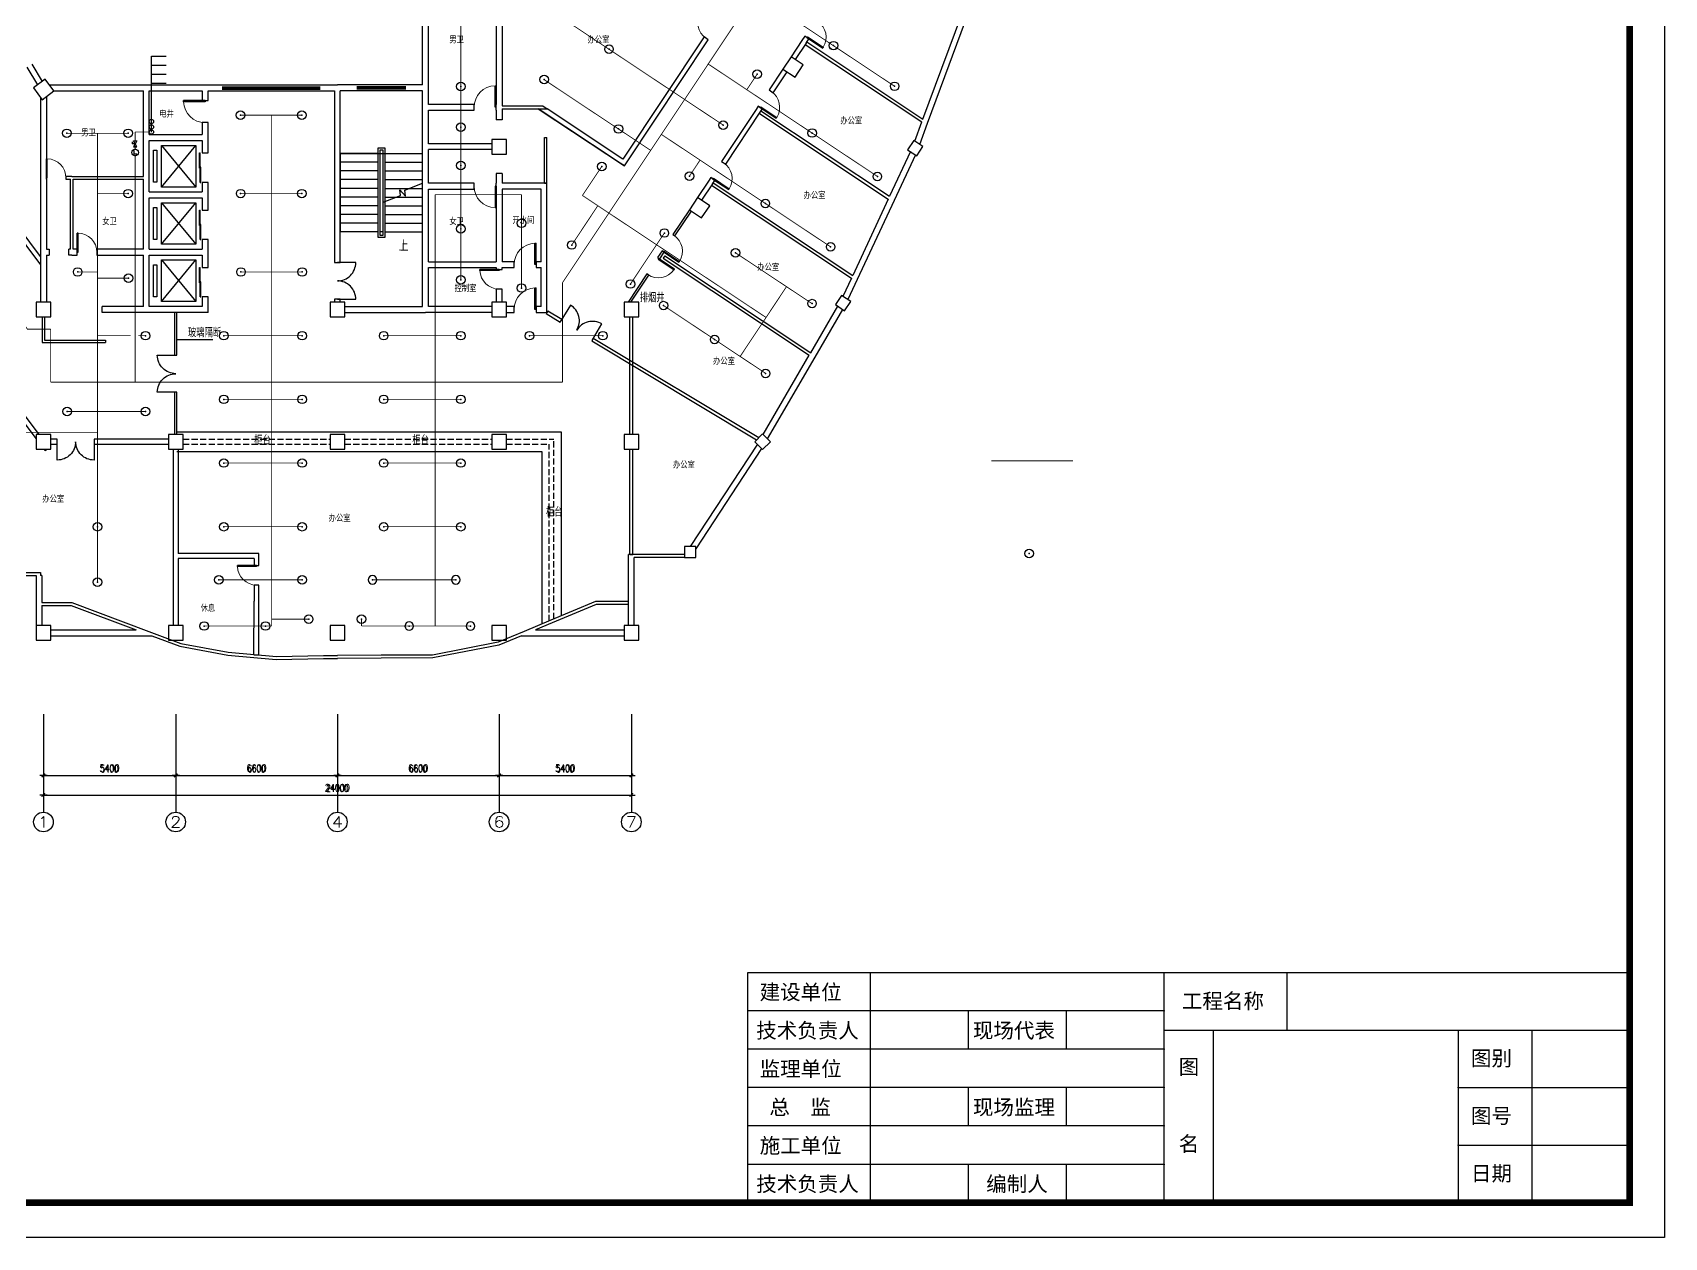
# Model space of a CAD drawing. Extents: x -149393 to 1177518, y -366685 to 296590.
# Drawn here: x 659243 to 725849, y -96685 to -47495 of the extents above; entities that cross this region are included whole.
import ezdxf
from ezdxf.enums import TextEntityAlignment as Align

# ---------------------------------------------------------------- set-up
doc = ezdxf.new("R2010")
doc.units = 0
doc.header["$LTSCALE"] = 1000
doc.header["$MEASUREMENT"] = 0
doc.linetypes.add('DASH', pattern=[0.35, 0.25, -0.1])
doc.linetypes.add('常规', pattern=[20, 10, 0, 10])
doc.layers.get('0').update_dxf_attribs({"linetype": 'CONTINUOUS'})
doc.layers.get('Defpoints').update_dxf_attribs({"linetype": 'CONTINUOUS'})
for name, color, linetype in [('AXIS', 3, 'CONTINUOUS'), ('COLUMN', 9, 'CONTINUOUS'), ('EQUIP-消防', 3, 'CONTINUOUS'), ('PUB_TITLE', 253, 'CONTINUOUS'), ('STAIR', 2, 'CONTINUOUS'), ('TEL_SYMB', 3, 'CONTINUOUS'), ('TEL_TEXT', 7, 'CONTINUOUS'), ('TH_TEXT', 7, 'CONTINUOUS'), ('WALL', 9, 'CONTINUOUS'), ('WALL-MOVE', 6, 'CONTINUOUS'), ('WINDOW', 4, 'CONTINUOUS'), ('WIRE-消防', 3, '常规')]:
    doc.layers.add(name, color=color, linetype=linetype)
doc.styles.add('_TCH_AXIS', font='COMPLEX', dxfattribs={"bigfont": 'GBCBIG'})
doc.styles.add('_TCH_DIM', font='SIMPLEX', dxfattribs={"bigfont": 'GBCBIG'})
doc.styles.add('_TCH_DIM_T3', font='SIMPLEX', dxfattribs={"width": 0.705882, "bigfont": 'GBCBIG'})
doc.styles.add('_TEL_DIM', font='', dxfattribs={"width": 0.8, "height": 3.5})
doc.styles.add('DIM_FONT', font='SIMPLEX.shx', dxfattribs={"width": 0.8})
doc.styles.get("Standard").update_dxf_attribs({"font": 'gbenor.shx', "bigfont": 'gbcbig.shx'})
doc.styles.add('宋体', font='')
doc.styles.get('_TEL_DIM').set_extended_font_data('SimSun')
doc.styles.get('宋体').set_extended_font_data('SimSun')
doc.dimstyles.new('_TCH_ARCH&&100', dxfattribs={"dimtxt": 297.5, "dimasz": 100, "dimexe": 250, "dimexo": 300, "dimgap": 126.25, "dimtad": 1, "dimdec": 0, "dimzin": 0, "dimdsep": 46, "dimtxsty": '_TCH_DIM_T3', "dimblk": 'ARCHTICK', "dimcen": 0.09, "dimclrt": 7, "dimazin": 2, "dimtfac": 1, "dimtdec": 0, "dimtix": 1, "dimtmove": 2, "dimatfit": 3, "dimfxl": 1, "dimtolj": 1, "dimtzin": 0, "dimarcsym": 0})
doc.dimstyles.new('DIMN', dxfattribs={"dimtxt": 300, "dimasz": 1, "dimexe": 250, "dimexo": 300, "dimgap": 150, "dimtad": 1, "dimdec": 0, "dimdsep": 46, "dimtxsty": 'DIM_FONT', "dimblk": '_DIMX', "dimcen": 2.5, "dimclrt": 7, "dimadec": 0, "dimazin": 0, "dimtfac": 1, "dimtdec": 0, "dimtix": 1, "dimtmove": 2, "dimatfit": 3, "dimldrblk": '_DIMX', "dimfxl": 1, "dimtolj": 1, "dimarcsym": 0})

# ---------------------------------------------------------------- blocks, each defined once
blk = doc.blocks.new('$equip_U$00000299(cyc-PC)')
for p in [(0.51, 0.3), (0.3, 0)]:
    blk.add_line(p, (0.3, 0.3))
blk.add_lwpolyline([(0, -0.17), (0.6, 0.17), (0.6, -0.17), (0, 0.17)], close=True)
for p in [(0, 0), (0.6, 0)]:
    blk.add_point(p)
at = {"color": 7, "style": '_TEL_DIM', "flags": 1}
blk.add_attdef('A', text='', height=0.00002, dxfattribs=at).set_placement((0, 0), align=Align.MIDDLE_CENTER)
blk = doc.blocks.new('$equip$00001147')
blk.add_circle((0, 0), 0.5)
at = {"flags": 9}
blk.add_attdef('A', (0, 0), '', height=0.00002, dxfattribs=at)
blk = doc.blocks.new('$equip_U$00000304(cyc-PC)')
blk.add_point((0, 0))
blk.add_blockref('$equip$00001147', (0, 0))
at = {"color": 7, "style": '_TEL_DIM', "flags": 1}
blk.add_attdef('A', text='', height=0.00002, dxfattribs=at).set_placement((0, 0), align=Align.MIDDLE_CENTER)
blk = doc.blocks.new('fdhfhfh')
at = {"layer": 'WIRE-消防', "linetype": '常规', "const_width": 35}
blk.add_lwpolyline([(327663, -63863), (313946, -84452)], dxfattribs=at)
blk = doc.blocks.new('$equip_U$00000300(cyc-PC)')
for p, q in [((0.46, -0.11), (0.46, 0.16)), ((0.12, -0.11), (0.46, -0.11))]:
    blk.add_line(p, q)
blk.add_circle((0.32, 0), 0.324)
for p in [(0, 0), (0.65, 0)]:
    blk.add_point(p)
at = {"color": 7, "style": '_TEL_DIM', "flags": 1}
blk.add_attdef('A', text='', height=0.00002, dxfattribs=at).set_placement((0, 0), align=Align.MIDDLE_CENTER)
blk = doc.blocks.new('_DIMX')
blk.add_line((-150, 0), (150, 0))
at = {"const_width": 50}
blk.add_lwpolyline([(-70, -70), (70, 70)], dxfattribs=at)
blk = doc.blocks.new('_ArchTick')
at = {"color": 0, "linetype": 'ByBlock', "const_width": 0.4}
blk.add_lwpolyline([(-0.5, -0.5), (0.5, 0.5)], dxfattribs=at)
blk = doc.blocks.new('*D1015')
at = {"layer": 'AXIS', "color": 0, "lineweight": -2, "transparency": 16777216}
for p, q in [((671683, -75624), (671683, -78074)), ((678283, -75624), (678283, -78074)), ((671683, -77824), (678283, -77824))]:
    blk.add_line(p, q, dxfattribs=at)
at = {"layer": 'Defpoints', "color": 0, "transparency": 16777216}
for p in [(671683, -75324), (678283, -75324), (678283, -77824)]:
    blk.add_point(p, dxfattribs=at)
at = {"layer": 'AXIS', "color": 0, "lineweight": -2, "transparency": 16777216, "xscale": 100, "yscale": 100, "zscale": 100, "rotation": 180}
blk.add_blockref('_ArchTick', (671683, -77824), dxfattribs=at)
at = {"layer": 'AXIS', "color": 0, "lineweight": -2, "transparency": 16777216, "xscale": 100, "yscale": 100, "zscale": 100}
blk.add_blockref('_ArchTick', (678283, -77824), dxfattribs=at)
at = {"layer": 'AXIS', "color": 7, "transparency": 16777216, "insert": (674983, -77549), "char_height": 297.5, "attachment_point": 5, "style": '_TCH_DIM_T3'}
blk.add_mtext('\\A1;6600', dxfattribs=at)
blk = doc.blocks.new('*D1016')
at = {"layer": 'AXIS', "color": 0, "lineweight": -2, "transparency": 16777216}
for p, q in [((678283, -75624), (678283, -78074)), ((683683, -75624), (683683, -78074)), ((678283, -77824), (683683, -77824))]:
    blk.add_line(p, q, dxfattribs=at)
at = {"layer": 'Defpoints', "color": 0, "transparency": 16777216}
for p in [(678283, -75324), (683683, -75324), (683683, -77824)]:
    blk.add_point(p, dxfattribs=at)
at = {"layer": 'AXIS', "color": 0, "lineweight": -2, "transparency": 16777216, "xscale": 100, "yscale": 100, "zscale": 100, "rotation": 180}
blk.add_blockref('_ArchTick', (678283, -77824), dxfattribs=at)
at = {"layer": 'AXIS', "color": 0, "lineweight": -2, "transparency": 16777216, "xscale": 100, "yscale": 100, "zscale": 100}
blk.add_blockref('_ArchTick', (683683, -77824), dxfattribs=at)
at = {"layer": 'AXIS', "color": 7, "transparency": 16777216, "insert": (680983, -77549), "char_height": 297.5, "attachment_point": 5, "style": '_TCH_DIM_T3'}
blk.add_mtext('\\A1;5400', dxfattribs=at)
blk = doc.blocks.new('*D1017')
at = {"layer": 'AXIS', "color": 0, "lineweight": -2, "transparency": 16777216}
for p, q in [((665083, -75624), (665083, -78074)), ((671683, -75624), (671683, -78074)), ((665083, -77824), (671683, -77824))]:
    blk.add_line(p, q, dxfattribs=at)
at = {"layer": 'Defpoints', "color": 0, "transparency": 16777216}
for p in [(665083, -75324), (671683, -75324), (671683, -77824)]:
    blk.add_point(p, dxfattribs=at)
at = {"layer": 'AXIS', "color": 0, "lineweight": -2, "transparency": 16777216, "xscale": 100, "yscale": 100, "zscale": 100, "rotation": 180}
blk.add_blockref('_ArchTick', (665083, -77824), dxfattribs=at)
at = {"layer": 'AXIS', "color": 0, "lineweight": -2, "transparency": 16777216, "xscale": 100, "yscale": 100, "zscale": 100}
blk.add_blockref('_ArchTick', (671683, -77824), dxfattribs=at)
at = {"layer": 'AXIS', "color": 7, "transparency": 16777216, "insert": (668383, -77549), "char_height": 297.5, "attachment_point": 5, "style": '_TCH_DIM_T3'}
blk.add_mtext('\\A1;6600', dxfattribs=at)
blk = doc.blocks.new('*D1018')
at = {"layer": 'AXIS', "color": 0, "lineweight": -2, "transparency": 16777216}
for p, q in [((659683, -75624), (659683, -78074)), ((665083, -75624), (665083, -78074)), ((659683, -77824), (665083, -77824))]:
    blk.add_line(p, q, dxfattribs=at)
at = {"layer": 'Defpoints', "color": 0, "transparency": 16777216}
for p in [(659683, -75324), (665083, -75324), (665083, -77824)]:
    blk.add_point(p, dxfattribs=at)
at = {"layer": 'AXIS', "color": 0, "lineweight": -2, "transparency": 16777216, "xscale": 100, "yscale": 100, "zscale": 100, "rotation": 180}
blk.add_blockref('_ArchTick', (659683, -77824), dxfattribs=at)
at = {"layer": 'AXIS', "color": 0, "lineweight": -2, "transparency": 16777216, "xscale": 100, "yscale": 100, "zscale": 100}
blk.add_blockref('_ArchTick', (665083, -77824), dxfattribs=at)
at = {"layer": 'AXIS', "color": 7, "transparency": 16777216, "insert": (662383, -77549), "char_height": 297.5, "attachment_point": 5, "style": '_TCH_DIM_T3'}
blk.add_mtext('\\A1;5400', dxfattribs=at)
blk = doc.blocks.new('*D1019')
at = {"layer": 'AXIS', "color": 0, "lineweight": -2, "transparency": 16777216}
for p, q in [((659683, -75624), (659683, -78874)), ((683683, -75624), (683683, -78874)), ((659683, -78624), (683683, -78624))]:
    blk.add_line(p, q, dxfattribs=at)
at = {"layer": 'Defpoints', "color": 0, "transparency": 16777216}
for p in [(659683, -75324), (683683, -75324), (683683, -78624)]:
    blk.add_point(p, dxfattribs=at)
at = {"layer": 'AXIS', "color": 0, "lineweight": -2, "transparency": 16777216, "xscale": 100, "yscale": 100, "zscale": 100, "rotation": 180}
blk.add_blockref('_ArchTick', (659683, -78624), dxfattribs=at)
at = {"layer": 'AXIS', "color": 0, "lineweight": -2, "transparency": 16777216, "xscale": 100, "yscale": 100, "zscale": 100}
blk.add_blockref('_ArchTick', (683683, -78624), dxfattribs=at)
at = {"layer": 'AXIS', "color": 7, "transparency": 16777216, "insert": (671683, -78349), "char_height": 297.5, "attachment_point": 5, "style": '_TCH_DIM_T3'}
blk.add_mtext('\\A1;24000', dxfattribs=at)
blk = doc.blocks.new('_FZHK')
blk.add_lwpolyline([(-0.5, -0.5), (0.5, -0.5), (0.5, 0.5), (-0.5, 0.5)], close=True)
blk = doc.blocks.new('$TCHSYS$DOOR2D')
for p, q in [((0.45, 0.975), (0.5, 0.975)), ((0.45, 0), (0.45, 0.975)), ((0.5, 0), (0.5, 0.975)), ((0.5, 0), (0.45, 0))]:
    blk.add_line(p, q)
at = {"lineweight": 13}
blk.add_arc((0.475, 0), 0.975, 91.46928, 180, dxfattribs=at)
blk = doc.blocks.new('$DorLib2D$00000029')
for p, q in [((-0.5, 0.169), (0.02, 0.169)), ((-0.5, 0.169), (-0.5, 0.15)), ((-0.5, 0.15), (0.02, 0.15)), ((-0.02, 0.187), (-0.02, 0.169)), ((-0.02, 0.187), (0.5, 0.187)), ((-0.02, 0.169), (0.5, 0.169)), ((0.02, 0.15), (0.02, 0.169)), ((0.5, 0.187), (0.5, 0.169))]:
    blk.add_line(p, q)
blk = doc.blocks.new('$DorLib2D$00000001')
for p, q in [((0.45, 0.975), (0.5, 0.975)), ((0.45, 0), (0.45, 0.975)), ((0.5, 0), (0.5, 0.975)), ((0.5, 0), (0.45, 0))]:
    blk.add_line(p, q)
at = {"lineweight": 13}
blk.add_arc((0.475, 0), 0.975, 91.46928, 180, dxfattribs=at)
blk = doc.blocks.new('$TCHSYS$WIN2D')
for p, q in [((-0.5, 0.5), (0.5, 0.5)), ((0.5, 0.167), (-0.5, 0.167)), ((0.5, -0.167), (-0.5, -0.167)), ((-0.5, -0.5), (0.5, -0.5))]:
    blk.add_line(p, q)
blk = doc.blocks.new('会签栏')
at = {"layer": 'PUB_TITLE', "color": 4, "lineweight": 30}
blk.add_lwpolyline([(-18000, 0), (-18000, 4700), (0, 4700)], dxfattribs=at)
at = {"layer": 'PUB_TITLE', "color": 4}
for points in [[(-15500, 4700), (-15500, 0)], [(-9500, 0), (-9500, 4700)], [(-7000, 4700), (-7000, 3525)], [(-9500, 3917), (-18000, 3917)], [(-13500, 3917), (-13500, 3133)], [(-11500, 3917), (-11500, 3133)], [(-9500, 3525), (0, 3525)], [(-8500, 3525), (-8500, 0)], [(-3500, 3525), (-3500, 0)], [(-2000, 3525), (-2000, 0)], [(-9500, 3133), (-18000, 3133)], [(-9500, 2350), (-18000, 2350)], [(-13500, 2350), (-13500, 1567)], [(-11500, 2350), (-11500, 1567)], [(-3500, 2350), (0, 2350)], [(-9500, 1567), (-18000, 1567)], [(-3500, 1175), (0, 1175)], [(-9500, 783), (-18000, 783)], [(-13500, 783), (-13500, 0)], [(-11500, 783), (-11500, 0)]]:
    blk.add_lwpolyline(points, dxfattribs=at)
at = {"layer": 'PUB_TITLE'}
for p in [(-9500, 3917), (-9500, 3133), (-9500, 2350), (-9500, 1567), (-3500, 1175), (-9500, 783)]:
    blk.add_point(p, dxfattribs=at)
at = {"layer": 'PUB_TITLE', "color": 4}
blk.add_point((-3500, 2350), dxfattribs=at)
at = {"lineweight": -3, "style": '宋体'}
for s, p in [('建设单位', (-17758, 4147)), ('工程名称', (-9140, 3965)), ('技术负责人', (-17828, 3363)), ('现场代表', (-13405, 3363)), ('图别', (-3241, 2796)), ('监理单位', (-17758, 2580)), ('图', (-9206, 2624)), ('总  监', (-17560, 1797)), ('现场监理', (-13405, 1797)), ('图号', (-3241, 1621)), ('施工单位', (-17758, 1013)), ('名', (-9206, 1049)), ('日期', (-3241, 446)), ('技术负责人', (-17828, 230)), ('编制人', (-13134, 230))]:
    blk.add_text(s, height=307, dxfattribs=at).set_placement(p)

msp = doc.modelspace()

# ---------------------------------------------------------------- linework, layer by layer
for p, q in [((664090.6, -48823.9), (664696.4, -48823.9)), ((664090.6, -49188.1), (664696.4, -49188.1)), ((664090.6, -49552.3), (664696.4, -49552.3))]:
    msp.add_line(p, q)
at = {"color": 59}
for p, q in [((664509.1, -52098.2), (665899.3, -53798.2)), ((664509.1, -53798.2), (665899.3, -52098.2)), ((664509.1, -54438.2), (665899.3, -56138.2)), ((664509.1, -56138.2), (665899.3, -54438.2)), ((664509.1, -56778.2), (665899.3, -58478.2)), ((664509.1, -58478.2), (665899.3, -56778.2))]:
    msp.add_line(p, q, dxfattribs=at)
for points in [[(664090.6, -51554.5), (664090.6, -48459.8), (664696.4, -48459.8)], [(679884.5, -50602.7), (683397.2, -52936.6)], [(665132.8, -60023.2), (666596.8, -60023.2)], [(665132.8, -63798.2), (680822.8, -63798.2), (680822.8, -71305.1)], [(665132.8, -64598.2), (680022.8, -64598.2), (680022.8, -71640.4)]]:
    msp.add_lwpolyline(points)
for points in [[(664179.2, -52298.2), (664307.6, -52298.2), (664307.6, -53598.2), (664179.2, -53598.2)], [(664509.1, -52098.2), (665899.3, -52098.2), (665899.3, -53798.2), (664509.1, -53798.2)], [(664509.1, -54438.2), (665899.3, -54438.2), (665899.3, -56138.2), (664509.1, -56138.2)], [(664179.2, -54638.2), (664307.6, -54638.2), (664307.6, -55938.2), (664179.2, -55938.2)], [(664179.2, -56978.2), (664307.6, -56978.2), (664307.6, -58278.2), (664179.2, -58278.2)], [(664509.1, -56778.2), (665899.3, -56778.2), (665899.3, -58478.2), (664509.1, -58478.2)]]:
    msp.add_lwpolyline(points, close=True, dxfattribs=at)
for centre in [(664090.6, -51124.1), (664090.6, -51347.5), (664090.6, -51554.5)]:
    msp.add_circle(centre, 90.8)
at = {"layer": 'AXIS'}
for p, q in [((659682.8, -75324), (659682.8, -79324)), ((665082.8, -75324), (665082.8, -79324)), ((671682.8, -75324), (671682.8, -79324)), ((678282.8, -75324), (678282.8, -79324)), ((683682.8, -75324), (683682.8, -79324))]:
    msp.add_line(p, q, dxfattribs=at)
for centre in [(659682.8, -79724), (665082.8, -79724), (671682.8, -79724), (678282.8, -79724), (683682.8, -79724)]:
    msp.add_circle(centre, 400, dxfattribs=at)
at = {"layer": 'PUB_TITLE'}
msp.add_lwpolyline([(607049.5, -12676.1), (725849.5, -12676.1), (725849.5, -96684.6), (607049.5, -96684.6)], close=True, dxfattribs=at)
at = {"layer": 'PUB_TITLE', "const_width": 270.7}
msp.add_lwpolyline([(614120.9, -14090.4), (724435.2, -14090.4), (724435.2, -95270.4), (614120.9, -95270.4), (614120.9, -14090.4)], close=True, dxfattribs=at)
at = {"layer": 'STAIR', "color": 59}
for p, q in [((671802.8, -52435), (671802.8, -55624.4)), ((673338.4, -52435), (671802.8, -52435)), ((671802.8, -52435), (675162.8, -52435)), ((673627.2, -52218.5), (673338.4, -52218.5)), ((673338.4, -52218.5), (673338.4, -55841)), ((673548.4, -52297.2), (673417.2, -52297.2)), ((673417.2, -52297.2), (673417.2, -55762.2)), ((673417.2, -52435), (673417.2, -55624.4)), ((673548.4, -55762.2), (673548.4, -52297.2)), ((673548.4, -54278.1), (673548.4, -52435)), ((673627.2, -55841), (673627.2, -52218.5)), ((673627.2, -52435), (675162.8, -52435)), ((675162.8, -53640.2), (675162.8, -52435)), ((673338.4, -52789.4), (671802.8, -52789.4)), ((673338.4, -53143.8), (671802.8, -53143.8)), ((673627.2, -52789.4), (675162.8, -52789.4)), ((673627.2, -53143.8), (675162.8, -53143.8)), ((673338.4, -53498.1), (671802.8, -53498.1)), ((673338.4, -53852.5), (671802.8, -53852.5)), ((673627.2, -53498.1), (675162.8, -53498.1)), ((673627.2, -53852.5), (674625.4, -53852.5)), ((674253.7, -54140.5), (674226.9, -53907.9)), ((674226.9, -53907.9), (674461.1, -54172)), ((674433.1, -53928.5), (675162.8, -53640.2)), ((674461.1, -54172), (674433.1, -53928.5)), ((674625.4, -53852.5), (675162.8, -53852.5)), ((675162.8, -55624.4), (675162.8, -53781.3)), ((673338.4, -54206.9), (671802.8, -54206.9)), ((673338.4, -54561.3), (671802.8, -54561.3)), ((673548.4, -54419.2), (674253.7, -54140.5)), ((673548.4, -55624.4), (673548.4, -54419.2)), ((673627.2, -54206.9), (674085.7, -54206.9)), ((673627.2, -54561.3), (675162.8, -54561.3)), ((674085.7, -54206.9), (675162.8, -54206.9)), ((673338.4, -54915.6), (671802.8, -54915.6)), ((673338.4, -55270), (671802.8, -55270)), ((673627.2, -54915.6), (675162.8, -54915.6)), ((673627.2, -55270), (675162.8, -55270)), ((673338.4, -55624.4), (671802.8, -55624.4)), ((673338.4, -55841), (673627.2, -55841)), ((673548.4, -55624.4), (673417.2, -55624.4)), ((673417.2, -55762.2), (673548.4, -55762.2)), ((673627.2, -55624.4), (675162.8, -55624.4))]:
    msp.add_line(p, q, dxfattribs=at)
at = {"layer": 'TEL_SYMB', "color": 59}
msp.add_lwpolyline([(674355.6, -55801.6, 0, 0, 0), (674355.6, -54600.6, 105, 0, 0), (674355.6, -54206.9, 0, 0, 0)], format="xyseb", dxfattribs=at)
at = {"layer": 'WALL', "color": 59}
for p, q in [((695583.8, -51025.1), (697551.3, -45711)), ((695777.7, -51192.8), (697756.7, -45847.5)), ((675162.8, -49633.3), (675162.8, -46168.8)), ((675402.8, -49753.3), (675402.8, -46301.7)), ((678162.8, -46978.3), (678162.8, -50422.7)), ((678402.8, -46978.3), (678402.8, -50482.7)), ((690844.7, -47876.4), (695583.8, -51025.1)), ((690778.2, -47976.4), (695541, -51140.8)), ((659005.3, -48901.5), (659436.6, -49631.5)), ((659211.9, -48779.4), (659629.8, -49486.6)), ((659934.1, -49633.3), (663882.8, -49633.3)), ((660114.1, -49873.3), (663762.8, -49873.3)), ((663762.8, -51778.2), (663762.8, -49873.3)), ((663882.8, -49633.3), (666282.8, -49633.3)), ((664002.8, -49873.3), (666162.8, -49873.3)), ((664002.8, -51658.2), (664002.8, -49873.3)), ((666162.8, -49873.3), (666162.8, -50270.7)), ((666282.8, -49633.3), (671682.8, -49633.3)), ((666402.8, -50270.7), (666402.8, -49873.3)), ((666402.8, -49873.3), (671562.8, -49873.3)), ((671562.8, -49873.3), (671562.8, -56881.9)), ((675162.8, -49633.3), (671682.8, -49633.3)), ((675162.8, -49873.3), (671802.8, -49873.3)), ((671802.8, -56881.9), (671802.8, -49873.3)), ((675162.8, -50542.7), (675162.8, -49873.3)), ((675402.8, -50422.7), (675402.8, -49753.3)), ((659562.8, -50138.3), (659562.8, -56458.2)), ((659802.8, -50106.8), (659802.8, -56338.2)), ((666162.8, -50270.7), (666402.8, -50270.7)), ((675162.8, -52153.3), (675162.8, -50542.7)), ((677262.8, -50422.7), (675402.8, -50422.7)), ((677262.8, -50662.7), (677262.8, -50422.7)), ((678162.8, -50662.7), (678162.8, -50422.7)), ((678402.8, -50482.7), (680065.3, -50482.7)), ((678402.8, -50602.7), (678402.8, -51053.3)), ((678402.8, -50602.7), (680245.9, -50602.7)), ((680065.3, -50482.7), (680245.9, -50602.7)), ((666402.8, -51170.7), (666162.8, -51170.7)), ((666162.8, -51170.7), (666162.8, -51658.2)), ((666402.8, -51778.2), (666402.8, -51170.7)), ((675402.8, -52033.3), (675402.8, -50662.7)), ((675402.8, -50662.7), (677262.8, -50662.7)), ((678162.8, -50662.7), (678162.8, -51053.3)), ((678402.8, -51053.3), (678162.8, -51053.3)), ((688907.8, -50791.6), (694171.6, -54288.9)), ((688974.2, -50691.7), (694222.9, -54178.9)), ((695250.3, -51926.1), (695541, -51140.8)), ((695455.7, -52062.5), (695777.7, -51192.8)), ((663762.8, -53362.5), (663762.8, -51778.2)), ((664002.8, -51658.2), (666162.8, -51658.2)), ((664002.8, -51898.2), (666162.8, -51898.2)), ((664002.8, -53422.5), (664002.8, -51898.2)), ((666162.8, -51898.2), (666162.8, -52408.3)), ((666402.8, -52408.3), (666402.8, -51778.2)), ((666162.8, -52408.3), (666402.8, -52408.3)), ((675162.8, -53764), (675162.8, -52153.3)), ((677982.8, -52033.3), (675402.8, -52033.3)), ((677982.8, -52273.3), (675402.8, -52273.3)), ((675402.8, -53644), (675402.8, -52273.3)), ((695075.5, -52350.2), (694222.9, -54178.9)), ((695277.6, -52484.5), (694407.1, -54351.8)), ((678162.8, -53253.3), (678162.8, -53644)), ((678402.8, -53253.3), (678162.8, -53253.3)), ((678402.8, -53253.3), (678402.8, -53644)), ((659802.8, -53482.5), (659802.8, -53362.5)), ((660843.1, -53362.5), (660602.8, -53362.5)), ((660602.8, -53362.5), (660602.8, -53482.5)), ((660602.8, -53482.5), (660783.1, -53482.5)), ((660783.1, -56338.2), (660783.1, -53482.5)), ((660843.1, -53362.5), (663762.8, -53362.5)), ((660903.1, -56338.2), (660903.1, -53482.5)), ((660903.1, -53482.5), (663762.8, -53482.5)), ((663762.8, -54118.2), (663762.8, -53482.5)), ((664002.8, -53998.2), (664002.8, -53422.5)), ((666402.8, -53608.3), (666162.8, -53608.3)), ((666162.8, -53608.3), (666162.8, -53998.2)), ((666402.8, -54118.2), (666402.8, -53608.3)), ((675162.8, -56968.6), (675162.8, -53764)), ((677262.8, -53644), (675402.8, -53644)), ((675402.8, -53884), (677262.8, -53884)), ((675402.8, -56848.6), (675402.8, -53884)), ((677262.8, -53884), (677262.8, -53644)), ((678162.8, -53884), (678162.8, -53644)), ((678162.8, -53884), (678162.8, -56848.6)), ((680238.8, -53644), (678402.8, -53644)), ((678402.8, -53884), (678402.8, -56848.6)), ((679998.8, -53884), (678402.8, -53884)), ((679998.8, -56848.6), (679998.8, -53884)), ((680238.8, -56968.6), (680238.8, -53644)), ((686959.8, -53723.5), (692667.3, -57515.5)), ((687026.3, -53623.6), (692718.5, -57405.5)), ((663762.8, -56338.2), (663762.8, -54118.2)), ((664002.8, -53998.2), (666162.8, -53998.2)), ((664002.8, -56338.2), (664002.8, -54238.2)), ((664002.8, -54238.2), (666162.8, -54238.2)), ((666162.8, -54238.2), (666162.8, -54748.3)), ((666402.8, -54748.3), (666402.8, -54118.2)), ((694171.6, -54288.9), (692718.5, -57405.5)), ((694407.1, -54351.8), (692902.7, -57578.4)), ((666162.8, -54748.3), (666402.8, -54748.3)), ((666402.8, -55948.3), (666162.8, -55948.3)), ((666162.8, -55948.3), (666162.8, -56338.2)), ((666402.8, -56458.2), (666402.8, -55948.3)), ((659562.8, -56458.2), (659562.8, -56964.9)), ((659802.8, -56338.2), (659922.8, -56338.2)), ((659802.8, -56578.2), (659922.8, -56578.2)), ((659802.8, -56578.2), (659802.8, -56964.9)), ((659922.8, -56338.2), (659922.8, -56578.2)), ((660783.1, -56338.2), (660723.1, -56338.2)), ((660723.1, -56578.2), (660723.1, -56338.2)), ((660843.1, -56578.2), (660723.1, -56578.2)), ((660843.1, -56578.2), (661062.9, -56578.2)), ((661062.9, -56338.2), (660903.1, -56338.2)), ((661062.9, -56578.2), (661062.9, -56338.2)), ((663762.8, -56338.2), (661862.9, -56338.2)), ((661862.9, -56338.2), (661862.9, -56578.2)), ((661862.9, -56578.2), (663762.8, -56578.2)), ((663762.8, -58678.2), (663762.8, -56578.2)), ((664002.8, -56338.2), (666162.8, -56338.2)), ((664002.8, -58678.2), (664002.8, -56578.2)), ((664002.8, -56578.2), (666162.8, -56578.2)), ((666162.8, -56578.2), (666162.8, -57088.3)), ((666402.8, -57088.3), (666402.8, -56458.2)), ((685045.1, -56605.5), (684978.7, -56705.4)), ((685045.1, -56605.5), (691007.3, -60566.7)), ((659562.8, -56964.9), (659562.8, -58498.2)), ((659802.8, -56964.9), (659802.8, -58498.2)), ((666162.8, -57088.3), (666402.8, -57088.3)), ((671562.8, -56881.9), (671802.8, -56881.9)), ((675162.8, -58678.2), (675162.8, -56968.6)), ((675402.8, -56848.6), (678162.8, -56848.6)), ((675402.8, -58678.2), (675402.8, -57088.6)), ((675402.8, -57088.6), (678162.8, -57088.6)), ((678162.8, -57088.6), (678162.8, -57167)), ((678162.8, -57167), (678402.8, -57167)), ((678894.2, -56848.6), (678402.8, -56848.6)), ((678402.8, -57167), (678402.8, -57088.6)), ((678402.8, -57088.6), (678894.2, -57088.6)), ((678894.2, -57088.6), (678894.2, -56848.6)), ((679998.8, -56848.6), (679794.2, -56848.6)), ((679794.2, -56848.6), (679794.2, -57088.6)), ((679794.2, -57088.6), (679998.8, -57088.6)), ((679998.8, -58678.2), (679998.8, -57088.6)), ((680238.8, -58918.2), (680238.8, -56968.6)), ((684978.7, -56705.4), (690947, -60670.7)), ((692667.3, -57515.5), (692319, -58262.6)), ((692902.7, -57578.4), (692521.1, -58396.9)), ((666402.8, -58288.3), (666162.8, -58288.3)), ((666162.8, -58288.3), (666162.8, -58678.2)), ((666402.8, -58918.2), (666402.8, -58288.3)), ((671802.8, -58381.9), (671562.8, -58381.9)), ((671562.8, -58381.9), (671562.8, -58498.2)), ((671802.8, -58498.2), (671802.8, -58381.9)), ((678402.8, -57967), (678162.8, -57967)), ((678162.8, -57967), (678162.8, -58498.2)), ((678402.8, -58498.2), (678402.8, -57967)), ((663762.8, -58678.2), (662082.8, -58678.2)), ((662082.8, -58918.2), (662082.8, -58678.2)), ((663882.8, -58918.2), (662082.8, -58918.2)), ((665082.8, -58918.2), (663882.8, -58918.2)), ((665082.8, -58678.2), (664002.8, -58678.2)), ((666162.8, -58678.2), (665082.8, -58678.2)), ((666402.8, -58918.2), (665082.8, -58918.2)), ((671982.8, -58678.2), (675162.8, -58678.2)), ((671982.8, -58918.2), (675282.8, -58918.2)), ((677982.8, -58918.2), (675282.8, -58918.2)), ((677982.8, -58678.2), (675402.8, -58678.2)), ((678894.2, -58678.2), (678582.8, -58678.2)), ((678582.8, -58918.2), (678894.2, -58918.2)), ((678894.2, -58918.2), (678894.2, -58678.2)), ((679998.8, -58678.2), (679794.2, -58678.2)), ((679794.2, -58678.2), (679794.2, -58918.2)), ((679794.2, -58918.2), (680238.8, -58918.2)), ((680269.7, -58866.8), (680207.9, -58969.7)), ((680207.9, -58969.7), (680779.4, -59312.6)), ((680841.2, -59209.7), (680269.7, -58866.8)), ((680779.4, -59312.6), (680841.2, -59209.7)), ((683622.8, -63898.2), (683622.8, -59098.2)), ((683742.8, -63898.2), (683742.8, -59098.2)), ((691007.3, -60566.7), (692110.6, -58664.5)), ((691181.1, -60745.5), (692310.9, -58797.5)), ((682127.4, -59981.3), (682065.7, -60084.2)), ((682065.7, -60084.2), (688797.1, -64122.7)), ((688884.6, -64035.2), (682127.4, -59981.3)), ((689068.7, -63909.1), (690947, -60670.7)), ((689244.3, -64084.7), (691181.1, -60745.5)), ((683622.8, -68803.2), (683622.8, -64498.2)), ((683742.8, -68803.2), (683742.8, -64498.2)), ((688826.9, -64303.6), (686087, -68473.2)), ((689000.2, -64476.9), (686307.8, -68574.3)), ((685857.8, -68803.2), (683562.8, -68803.2)), ((683562.8, -71698.2), (683562.8, -68803.2)), ((683622.8, -68803.2), (683742.8, -68803.2)), ((685857.8, -68923.2), (683802.8, -68923.2)), ((683802.8, -71698.2), (683802.8, -68923.2)), ((657927.8, -69658.2), (659382.8, -69658.2)), ((658137.8, -69538.2), (659502.8, -69538.2)), ((659382.8, -69658.2), (659382.8, -70826)), ((659502.8, -69538.2), (659564.3, -69538.2)), ((659564.3, -69538.2), (659564.3, -69658.2)), ((659622.8, -69658.2), (659564.3, -69658.2)), ((659622.8, -69658.2), (659622.8, -70766)), ((659382.8, -70826), (659382.8, -71698.2)), ((659622.8, -70766), (660844.3, -70766)), ((659622.8, -70886), (659622.8, -71698.2)), ((659622.8, -70886), (660822.6, -70886)), ((660822.6, -70886), (663469.9, -71878.2)), ((660844.3, -70766), (663982.1, -71942.1)), ((682220, -70719.6), (680399.6, -71482.5)), ((682244.2, -70839.6), (680446, -71593.1)), ((683562.8, -70719.6), (682220, -70719.6)), ((683562.8, -70839.6), (682244.2, -70839.6)), ((683562.8, -70839.6), (683562.8, -70719.6)), ((659982.8, -71878.2), (663469.9, -71878.2)), ((680399.6, -71482.5), (679300.8, -71942.9)), ((680446, -71593.1), (679765.6, -71878.2)), ((679765.6, -71878.2), (683382.8, -71878.2)), ((659982.8, -72118.2), (664110.2, -72118.2)), ((663982.1, -71942.1), (665288.8, -72431.8)), ((664110.2, -72118.2), (665256.4, -72547.8)), ((665256.4, -72547.8), (667214, -72914.7)), ((665288.8, -72431.8), (667230.2, -72795.7)), ((678244.1, -72385.7), (675567.1, -72908.4)), ((678279.1, -72501.1), (675578.9, -73028.3)), ((679300.8, -71942.9), (678244.1, -72385.7)), ((679192.9, -72118.2), (678279.1, -72501.1)), ((679192.9, -72118.2), (683382.8, -72118.2)), ((667214, -72914.7), (669188.1, -73083.7)), ((667230.2, -72795.7), (669192.1, -72963.6)), ((669188.1, -73083.7), (671113.4, -73047)), ((669192.1, -72963.6), (671111.1, -72927)), ((671111.7, -73047), (671682.2, -73052.1)), ((671112.8, -72927), (671683.3, -72932.1)), ((673467.1, -72917.2), (671682.3, -72932.1)), ((673468.1, -73037.2), (671683.3, -73052.1)), ((675567.1, -72908.4), (673467.3, -72917.2)), ((675578.9, -73028.3), (673467.8, -73037.2))]:
    msp.add_line(p, q, dxfattribs=at)
at = {"layer": 'WALL'}
for p, q in [((686654.7, -47672.2), (683341.3, -52659.3)), ((683507.9, -52770), (686821.3, -47782.9)), ((686821.3, -47782.9), (686654.7, -47672.2)), ((690644.9, -47815.7), (690202.2, -48482)), ((690811.5, -47926.4), (690368.7, -48592.7)), ((690760.5, -47641.6), (690644.9, -47815.7)), ((690927.1, -47752.3), (690760.5, -47641.6)), ((690811.5, -47926.4), (690927.1, -47752.3)), ((653282.1, -48597.4), (659562.8, -56971.6)), ((659562.8, -56638.3), (653442.1, -48477.4)), ((689870.1, -48981.8), (689302, -49836.9)), ((689468.6, -49947.5), (690036.7, -49092.5)), ((689302, -49836.9), (689468.6, -49947.5)), ((683230.6, -52825.9), (679884.5, -50602.7)), ((683341.3, -52659.3), (680245.9, -50602.7)), ((688859.3, -50503.2), (688774.4, -50631)), ((689025.9, -50613.9), (688859.3, -50503.2)), ((688941, -50741.7), (689025.9, -50613.9)), ((688774.4, -50631), (687366.5, -52750.1)), ((687533.1, -52860.8), (688941, -50741.7)), ((683397.2, -52936.6), (683230.6, -52825.9)), ((683397.2, -52936.6), (683507.9, -52770)), ((683507.9, -52770), (683507.9, -52770)), ((687366.5, -52750.1), (687533.1, -52860.8)), ((686826.5, -53562.9), (686383.8, -54229.2)), ((686993.1, -53673.5), (686550.3, -54339.9)), ((686923.8, -53416.4), (686826.5, -53562.9)), ((687090.3, -53527.1), (686923.8, -53416.4)), ((686993.1, -53673.5), (687090.3, -53527.1)), ((686051.7, -54729), (685378.4, -55742.5)), ((685461.6, -55797.8), (686135, -54784.3)), ((685378.4, -55742.5), (685461.6, -55797.8)), ((684935.6, -56408.8), (684755, -56680.7)), ((684838.3, -56736), (685018.9, -56464.1)), ((685018.9, -56464.1), (684935.6, -56408.8)), ((684755, -56680.7), (684838.3, -56736)), ((684312.3, -57347), (683547.4, -58498.2)), ((683667.5, -58498.2), (684395.6, -57402.4)), ((684395.6, -57402.4), (684312.3, -57347)), ((659382.8, -64064.9), (656974.1, -60853.4)), ((659507.8, -63898.2), (657134.1, -60733.3)), ((659752.8, -64558.2), (659707.8, -64498.2)), ((659752.8, -64558.2), (659832.8, -64498.2)), ((660248.8, -64098.2), (659982.8, -64098.2)), ((659982.8, -64298.2), (660248.8, -64298.2)), ((660248.8, -64298.2), (660248.8, -64098.2)), ((664782.8, -64098.2), (661748.8, -64098.2)), ((661748.8, -64098.2), (661748.8, -64298.2)), ((661748.8, -64298.2), (664782.8, -64298.2)), ((664982.8, -64498.2), (664982.8, -68863.2)), ((665182.8, -64498.2), (665182.8, -68763.2)), ((664982.8, -68863.2), (664982.8, -71698.2)), ((668482.8, -68763.2), (665182.8, -68763.2)), ((665182.8, -68963.2), (665182.8, -71698.2)), ((668282.8, -68963.2), (665182.8, -68963.2)), ((668282.8, -68963.2), (668282.8, -69250.7)), ((668282.8, -69250.7), (668482.8, -69250.7)), ((668482.8, -69250.7), (668482.8, -68763.2)), ((668482.8, -70050.7), (668282.8, -70050.7)), ((668282.8, -70050.7), (668282.8, -70703.2)), ((668482.8, -70703.2), (668482.8, -70050.7)), ((668278.6, -72893.8), (668282.8, -70703.1)), ((668478.6, -72894.1), (668482.8, -70703.4)), ((668278.6, -72893.8), (668478.6, -72894.1))]:
    msp.add_line(p, q, dxfattribs=at)
at = {"layer": 'WALL', "linetype": 'DASH'}
for p, q in [((665382.8, -64098.2), (671382.8, -64098.2)), ((665382.8, -64298.2), (671382.8, -64298.2)), ((671982.8, -64098.2), (677982.8, -64098.2)), ((671982.8, -64298.2), (677982.8, -64298.2)), ((678582.8, -64098.2), (680522.8, -64098.2)), ((678582.8, -64298.2), (680322.8, -64298.2)), ((680322.8, -71514.6), (680322.8, -64298.2)), ((680522.8, -71430.8), (680522.8, -64098.2))]:
    msp.add_line(p, q, dxfattribs=at)
at = {"layer": 'WALL-MOVE', "color": 59}
for p, q in [((680138.8, -53644), (680138.8, -51770.7)), ((680138.8, -51770.7), (680238.8, -51770.7)), ((680238.8, -53644), (680238.8, -51770.7)), ((680138.8, -53644), (680238.8, -53644)), ((659632.8, -59098.2), (659632.8, -60148.2)), ((659732.8, -59098.2), (659732.8, -60048.2)), ((665032.8, -58918.2), (665032.8, -60670.3)), ((665132.8, -60670.3), (665132.8, -58918.2)), ((659632.8, -60148.2), (662221.3, -60148.2)), ((659732.8, -60048.2), (662221.3, -60048.2)), ((662221.3, -60048.2), (662221.3, -60148.2)), ((665032.8, -60670.3), (665132.8, -60670.3)), ((665132.8, -62170.3), (665032.8, -62170.3)), ((665032.8, -62170.3), (665032.8, -63898.2)), ((665132.8, -63898.2), (665132.8, -62170.3))]:
    msp.add_line(p, q, dxfattribs=at)
at = {"layer": 'WINDOW', "color": 59, "extrusion": (-2.99942e-32, -1.22461e-16, -1)}
msp.add_lwpolyline([(-671682.8, -58381.9), (-672432.8, -58381.9, -0.4142136), (-671682.8, -57631.9, -0.4142136), (-672432.8, -56881.9), (-671682.8, -56881.9)], format="xyb", dxfattribs=at)
at = {"layer": 'WINDOW', "color": 59, "extrusion": (1.05012e-16, -6.30007e-17, -1)}
msp.add_lwpolyline([(-682096.6, -60032.8), (-682482.4, -59389.7, -0.4142136), (-681453.4, -59646.9, -0.4142136), (-681196.1, -58618), (-680810.3, -59261.1)], format="xyb", dxfattribs=at)
at = {"layer": 'WINDOW', "color": 59}
for points in [[(665082.8, -62170.3), (664332.8, -62170.3, -0.4142136), (665082.8, -61420.3, -0.4142136), (664332.8, -60670.3), (665082.8, -60670.3)], [(661748.8, -64198.2), (661748.8, -64948.2, -0.4142136), (660998.8, -64198.2, -0.4142136), (660248.8, -64948.2), (660248.8, -64198.2)]]:
    msp.add_lwpolyline(points, format="xyb", dxfattribs=at)
at = {"layer": 'WIRE-消防', "linetype": '常规', "const_width": 35}
for points in [[(642134.2, -35192.9), (659029.7, -59602.4), (659979.4, -59602.4)], [(689432.6, -46366.5), (691929.7, -48025.5)], [(676722.5, -46691.5), (676722.5, -51359.7)], [(680752.5, -46832.6), (685102.7, -49722.9)], [(691929.7, -48025.5), (691931.4, -48026.7)], [(691931.4, -48026.7), (694430.2, -49686.8)], [(686819.7, -48777.8), (691058.8, -51594.3)], [(688818.4, -49190.1), (688396.3, -49825.4)], [(680119.4, -49413.4), (681886.8, -50587.8)], [(685102.7, -49722.9), (687434.9, -51272.4)], [(681886.8, -50587.8), (683157.9, -51429.7)], [(667731.6, -50868.5), (670231.6, -50868.5)], [(668998, -71723.3), (668998, -50868.5)], [(668998, -71268.5), (668998, -50868.5)], [(660640.8, -51605.5), (663140.8, -51605.5)], [(661890.8, -51605.5), (661890.8, -69928.8)], [(663999.8, -51554.5), (663425.2, -51554.5)], [(663425.2, -51912.1), (663425.2, -51554.5)], [(676722.5, -51359.7), (676722.5, -52917.9)], [(683157.9, -51429.7), (684471, -52303.3)], [(684906.7, -51649.4), (689152.3, -54470.1)], [(691058.8, -51594.3), (693724.2, -53365.2)], [(663425.2, -52256.4), (663425.2, -52164.5)], [(663425.2, -61763.9), (663425.2, -52528.5)], [(676722.5, -52917.9), (676722.5, -55504.4)], [(682473.9, -52956.9), (681685, -54144.3)], [(686051.4, -53354.7), (686486.9, -52699.3)], [(661890.8, -54068.5), (663140.8, -54068.5)], [(667734.7, -54068.5), (670234.7, -54068.5)], [(675670.9, -71723.3), (675670.9, -54109.2)], [(675670.9, -54109.2), (679202.1, -54109.2)], [(679202.1, -55280.2), (679202.1, -54109.2)], [(681247.9, -56166.2), (682313.7, -54562)], [(689180.9, -59124.6), (681685, -54144.3)], [(689152.3, -54470.1), (691817.6, -56241)], [(679202.1, -57922.8), (679202.1, -55280.2)], [(676722.5, -55504.4), (676722.5, -57592.7)], [(683645.5, -57759.1), (685028.9, -55676.8)], [(687933.7, -56484.2), (688974.8, -57175.9)], [(661081.2, -57268.5), (661890.8, -57268.5)], [(667748, -57268.5), (670248, -57268.5)], [(688974.8, -57175.9), (691057.1, -58559.4)], [(661904.2, -57521.6), (663154.2, -57521.6)], [(680874.7, -61763.9), (680874.7, -57701.7)], [(690016, -57867.7), (688123.3, -60716.3)], [(684999.9, -58641.1), (687082.2, -60024.6)], [(659979.4, -59602.4), (659979.4, -61763.9)], [(661890.8, -59868.5), (663239.6, -59868.5)], [(663556.4, -59868.5), (663854.2, -59868.5)], [(667048, -59868.5), (670248, -59868.5)], [(673572.2, -59868.5), (676722.5, -59868.5)], [(679522.1, -59868.5), (680910.7, -59868.5)], [(682522.1, -59868.5), (680910.7, -59868.5)], [(687082.2, -60024.6), (689164.5, -61408.1)], [(659979.4, -61763.9), (680874.7, -61763.9)], [(667048, -62468.5), (668998, -62468.5)], [(670248, -62468.5), (668998, -62468.5)], [(673572.2, -62468.5), (675670.9, -62468.5)], [(676722.5, -62468.5), (675670.9, -62468.5)], [(660654.2, -62965.1), (661890.8, -62965.1)], [(663854.2, -62965.1), (661890.8, -62965.1)], [(661890.8, -63813.3), (657753.3, -63813.3)], [(667048, -65068.5), (668998, -65068.5)], [(670248, -65068.5), (668998, -65068.5)], [(673572.2, -65068.5), (675670.9, -65068.5)], [(676722.5, -65068.5), (675670.9, -65068.5)], [(698378.6, -64979.2), (701709.1, -64979.2)], [(667048, -67668.5), (668998, -67668.5)], [(670248, -67668.5), (668998, -67668.5)], [(673572.2, -67668.5), (675670.9, -67668.5)], [(676722.5, -67668.5), (675670.9, -67668.5)], [(666848, -69839), (668998, -69839)], [(670248, -69839), (668998, -69839)], [(673117.5, -69839), (674367.5, -69839)], [(676517.5, -69839), (674367.5, -69839)], [(666247.9, -71723.3), (668747.9, -71723.3)], [(668747.9, -71723.3), (668998, -71723.3)], [(670511.3, -71446.1), (668998, -71446.1)], [(672667.3, -71446.1), (672667.3, -71723.3)], [(674617.7, -71723.3), (672667.3, -71723.3)], [(677117.7, -71723.3), (674617.7, -71723.3)]]:
    msp.add_lwpolyline(points, dxfattribs=at)

# ---------------------------------------------------------------- block references
msp.add_blockref('fdhfhfh', (366928.2, 26750.4))
at = {"layer": 'COLUMN', "color": 59}
for p, xscale, yscale, zscale, rotation in [((690286, -48897.9), 599.999999999965, 599.999999999965, 599.999999999965, 326.3999999999982), ((659694.1, -49813.3), 600.0000000000464, 600.0000000000464, 600.0000000000464, 36.86999999999623), ((695272.7, -52211.1), 449.9999999999738, 449.9999999999738, 449.9999999999738, 326.3999999999982), ((686467.6, -54645.1), 599.999999999973, 599.999999999973, 599.999999999973, 326.3999999999969), ((692323.9, -58536), 449.9999999999738, 449.9999999999738, 449.9999999999738, 326.3999999999982), ((689039.7, -64198.2), 449.9999999999679, 449.9999999999679, 449.9999999999679, 45.00000000000525)]:
    msp.add_blockref('_FZHK', p, dxfattribs=dict(at, xscale=xscale, yscale=yscale, zscale=zscale, rotation=rotation))
for p, xscale, yscale, zscale in [((678282.8, -52153.3), 600, 600, 600), ((659682.8, -58798.2), 600, 600, 600), ((671682.8, -58798.2), 600, 600, 600), ((678282.8, -58798.2), 600, 600, 600), ((683682.8, -58798.2), 600, 600, 600), ((659682.8, -64198.2), 600, 600, 600), ((665082.8, -64198.2), 600, 600, 600), ((671682.8, -64198.2), 600, 600, 600), ((678282.8, -64198.2), 600, 600, 600), ((683682.8, -64198.2), 600, 600, 600), ((686082.8, -68698.2), 450, 450, 450), ((659682.8, -71998.2), 600, 600, 600), ((665082.8, -71998.2), 600, 600, 600), ((671682.8, -71998.2), 600, 600, 600), ((678282.8, -71998.2), 600, 600, 600), ((683682.8, -71998.2), 600, 600, 600)]:
    msp.add_blockref('_FZHK', p, dxfattribs=dict(at, xscale=xscale, yscale=yscale, zscale=zscale))
at = {"layer": 'EQUIP-消防', "yscale": 350, "zscale": 350}
for p, xscale in [((691929.7, -48025.5), 350), ((691931.4, -48026.7), 350), ((682770.6, -48173.4), 350), ((680119.4, -49413.4), 350), ((688818.4, -49190.1), 350), ((676722.5, -49691.5), 350), ((694430.2, -49686.8), 350), ((667731.6, -50868.5), 350), ((670231.6, -50868.5), 350), ((676722.5, -51359.7), 350), ((683157.9, -51429.7), 350), ((687434.9, -51272.4), 350), ((660640.8, -51605.5), 350), ((663140.8, -51605.5), 350), ((691058.8, -51594.3), 350), ((676722.5, -52917.9), 350), ((682473.9, -52956.9), 350), ((686051.4, -53354.7), 350), ((693724.2, -53365.2), 350), ((663140.8, -54068.5), 350), ((667734.7, -54068.5), 350), ((670234.7, -54068.5), 350), ((689152.3, -54470.1), 350), ((679202.1, -55280.2), 350), ((676722.5, -55504.4), 350), ((685028.9, -55676.8), 350), ((681247.9, -56166.2), 350), ((687933.7, -56484.2), 350), ((691817.6, -56241), 350), ((661081.2, -57268.5), 350), ((667748, -57268.5), 350), ((670248, -57268.5), 350), ((663154.2, -57521.6), 350), ((676722.5, -57592.7), 350), ((679202.1, -57922.8), 350), ((683643.5, -57759.2), 350), ((683645.5, -57759.1), 350), ((684999.9, -58641.1), 350), ((691057.1, -58559.4), 350), ((663854.2, -59868.5), 350), ((667048, -59868.5), 350), ((670248, -59868.5), 350), ((673572.2, -59868.5), 350), ((676722.5, -59868.5), 350), ((679522.1, -59868.5), 350), ((682522.1, -59868.5), 350), ((687082.2, -60024.6), 350), ((689164.5, -61408.1), 350), ((667048, -62468.5), 350), ((670248, -62468.5), 350), ((673572.2, -62468.5), 350), ((676722.5, -62468.5), 350), ((660654.2, -62965.1), 350), ((663854.2, -62965.1), 350), ((667048, -65068.5), 350), ((670248, -65068.5), 350), ((673572.2, -65068.5), 350), ((676722.5, -65068.5), 350), ((661890.8, -67668.5), 350), ((667048, -67668.5), 350), ((670248, -67668.5), 350), ((673572.2, -67668.5), 350), ((676722.5, -67668.5), 350), ((699922.3, -68766.5, 0), 350), ((661890.8, -69928.8), 350), ((666848, -69839), 350), ((670248, -69839), 350), ((673117.5, -69839), -350), ((676517.5, -69839), -350), ((666247.9, -71723.3), 350), ((668747.9, -71723.3), 350), ((670511.3, -71446.1), 350), ((672667.3, -71446.1), 350), ((674617.7, -71723.3), -350), ((677117.7, -71723.3), -350)]:
    msp.add_blockref('$equip_U$00000304(cyc-PC)', p, dxfattribs=dict(at, xscale=xscale))
at = {"layer": 'EQUIP-消防', "xscale": 420, "yscale": 420, "zscale": 420}
for name, p, rotation in [('$equip_U$00000299(cyc-PC)', (663425.2, -52164.5), 90), ('$equip_U$00000300(cyc-PC)', (663425.2, -52256.4), 270)]:
    msp.add_blockref(name, p, dxfattribs=dict(at, rotation=rotation))
at = {"layer": 'WALL', "xscale": 2, "yscale": 2, "zscale": 2}
msp.add_blockref('会签栏', (724435.2, -95270.4), dxfattribs=at)
at = {"layer": 'WINDOW', "color": 59}
for name, p, xscale, yscale, zscale, rotation in [('$DorLib2D$00000001', (686959.3, -47394.4), -800, -800, -800, 236.4000000000005), ('$DorLib2D$00000001', (691065.2, -47363.8), 800, 800, 800, 236.4000000000005), ('$TCHSYS$WIN2D', (673482.8, -49753.3), 2000, 100, 2000, 180), ('$DorLib2D$00000001', (689164, -50225.4), 800, 800, 800, 236.4000000000011), ('$TCHSYS$DOOR2D', (666282.8, -50720.7), -900, -900, -900, 270), ('$DorLib2D$00000029', (666282.8, -53008.3), -1200, -1200, -1200, 270), ('$DorLib2D$00000001', (687228.4, -53138.6), 800, 800, 800, 236.4000000000005), ('$DorLib2D$00000029', (666282.8, -55348.3), -1200, -1200, -1200, 270), ('$DorLib2D$00000001', (685198.6, -56103.3), 800.0000000000001, 800.0000000000001, 800.0000000000001, 236.4000000000007), ('$DorLib2D$00000029', (666282.8, -57688.3), -1200, -1200, -1200, 270), ('$DorLib2D$00000001', (678282.8, -57567), -800, -800, -800, 269.9999999999964), ('$DorLib2D$00000001', (684575.3, -57041.5), -800.0000000000001, 800, -800.0000000000001, 236.4000000000007), ('$DorLib2D$00000001', (668382.8, -69650.7), 800, 800, 800, 90.00000000000091)]:
    msp.add_blockref(name, p, dxfattribs=dict(at, xscale=xscale, yscale=yscale, zscale=zscale, rotation=rotation))
for name, p, xscale, yscale, zscale in [('$TCHSYS$WIN2D', (668982.8, -49753.3), 4000, -100, 4000), ('$DorLib2D$00000001', (677712.8, -50542.7), 900, 900, 900), ('$DorLib2D$00000001', (660202.8, -53422.5), -800, 800, -800), ('$DorLib2D$00000001', (677712.8, -53764), 900, -900, 900), ('$DorLib2D$00000001', (661462.9, -56458.2), -800, 800, -800), ('$DorLib2D$00000001', (679344.2, -56968.6), 900, 900, 900), ('$DorLib2D$00000001', (679344.2, -58798.2), 900, 900, 900)]:
    msp.add_blockref(name, p, dxfattribs=dict(at, xscale=xscale, yscale=yscale, zscale=zscale))

# ---------------------------------------------------------------- texts
at = {"layer": 'AXIS', "color": 7, "style": '_TCH_AXIS'}
for s, width, p, p2 in [('1', 2.333333, (659456.5, -79950.3), (659909.1, -79950.3)), ('2', 1.5, (664856.5, -79950.3), (665309.1, -79950.3)), ('4', 1.3125, (671456.5, -79950.3), (671909.1, -79950.3)), ('6', 1.5, (678056.5, -79950.3), (678509.1, -79950.3)), ('7', 1.5, (683456.5, -79950.3), (683909.1, -79950.3))]:
    msp.add_text(s, height=452.5, dxfattribs=dict(at, width=width)).set_placement(p, p2, align=Align.FIT)
at = {"layer": 'TEL_TEXT', "color": 59, "style": '_TEL_DIM', "width": 0.8}
for s, p in [('男卫', (676253.7, -47904.2)), ('办公室', (681895, -47904.2)), ('电井', (664410.2, -50932.7)), ('办公室', (692211.6, -51211.2)), ('男卫', (661228.8, -51700.5)), ('办公室', (690715.5, -54257.6)), ('女卫', (662084.4, -55324.9)), ('女卫', (676253.7, -55324.9)), ('开水间', (678829.7, -55279.3)), ('办公室', (688824.4, -57191.1)), ('控制室', (676464.7, -58053.9)), ('办公室', (687017.8, -61027.3)), ('办公室', (685380.7, -65258.4)), ('办公室', (659638.7, -66653.1)), ('办公室', (671327.9, -67436.9)), ('休息', (666099.9, -71119.8))]:
    msp.add_text(s, height=265.82, dxfattribs=at).set_placement(p)
at = {"layer": 'TEL_TEXT', "color": 59, "style": '_TCH_DIM'}
msp.add_text('上', height=443.1, rotation=359.298602, dxfattribs=at).set_placement((674180, -56415.2))
at = {"layer": 'TEL_TEXT'}
msp.add_text('玻璃隔断', height=337.59, dxfattribs=at).set_placement((665586.8, -59927.6))
at = {"layer": 'TEL_TEXT', "linetype": 'DASH'}
for p in [(674745, -64314.5), (668287.5, -64318.7), (680201.2, -67257)]:
    msp.add_text('柜台', height=337.59, dxfattribs=at).set_placement(p)
at = {"layer": 'TH_TEXT'}
msp.add_text('排烟井', height=337.59, dxfattribs=at).set_placement((684026.7, -58498.9))

# ---------------------------------------------------------------- dimensions: what is measured, and where the dimension line sits
at = {"layer": 'AXIS'}
for p1, p2, distance in [((659682.8, -75324), (665082.8, -75324), -2500), ((659682.8, -75324), (683682.8, -75324), -3300), ((665082.8, -75324), (671682.8, -75324), -2500), ((671682.8, -75324), (678282.8, -75324), -2500), ((678282.8, -75324), (683682.8, -75324), -2500)]:
    msp.add_aligned_dim(p1=p1, p2=p2, distance=distance, dimstyle='DIMN', dxfattribs=at).render()
for p1, p2, distance, picture, middle in [((659682.8, -75324), (665082.8, -75324), -2500, '*D1018', (662382.8, -77549)), ((659682.8, -75324), (683682.8, -75324), -3300, '*D1019', (671682.8, -78349)), ((665082.8, -75324), (671682.8, -75324), -2500, '*D1017', (668382.8, -77549)), ((671682.8, -75324), (678282.8, -75324), -2500, '*D1015', (674982.8, -77549)), ((678282.8, -75324), (683682.8, -75324), -2500, '*D1016', (680982.8, -77549))]:
    dim = msp.add_aligned_dim(p1=p1, p2=p2, distance=distance, dimstyle='_TCH_ARCH&&100', dxfattribs=at)
    dim.commit()
    dim.dimension.update_dxf_attribs({"geometry": picture, "text_midpoint": middle})

doc.saveas('drawing.dxf')
